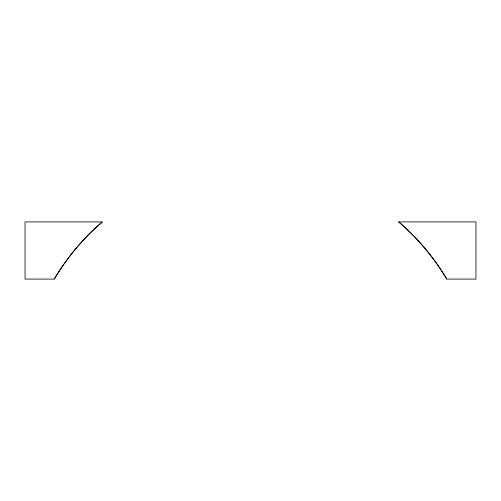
<?xml version="1.0" encoding="UTF-8"?>
<svg xmlns="http://www.w3.org/2000/svg" width="501" height="501" viewBox="0 0 501 501"><rect width="100%" height="100%" fill="white"/><g stroke="black" fill="none" stroke-linecap="round" stroke-linejoin="round"><path stroke-width="0.75" d="M54.258 279.088C67.015 257.577 83.31 238.175 102.31 221.912L25.05 221.912L25.05 279.088L54.258 279.088A228.043 228.043 0 0 1 102.31 221.912M398.69 221.912L475.95 221.912L475.95 279.088L446.742 279.088A228.043 228.043 0 0 0 398.715 221.912C417.684 238.207 433.998 257.57 446.742 279.088"/></g></svg>
